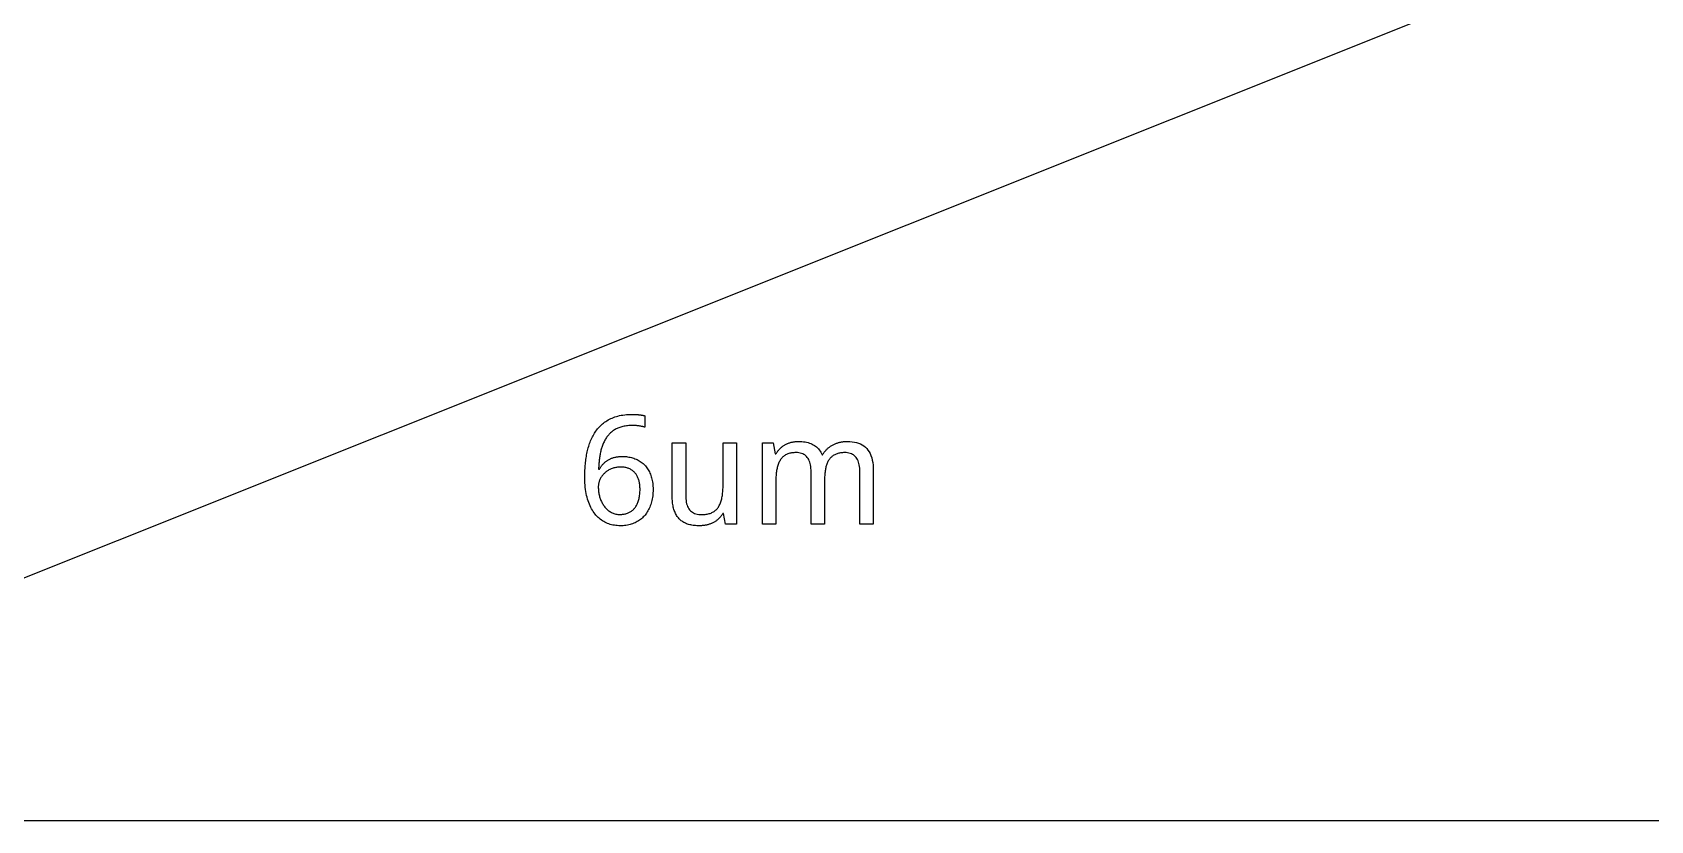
# Model space of a CAD drawing. Extents: x 0 to 762, y 0 to 762.
# Drawn here: x 393.9 to 511.1, y 0 to 57.1 of the extents above; entities that cross this region are included whole.
import ezdxf

# ---------------------------------------------------------------- set-up
doc = ezdxf.new("R2010")
doc.units = 0
doc.layers.get('0').update_dxf_attribs({"linetype": 'CONTINUOUS'})

msp = doc.modelspace()

# ---------------------------------------------------------------- linework, layer by layer
at = {"color": 7}
msp.add_lwpolyline([(0, 0), (761.986, 0), (761.986, 761.986), (0, 761.986), (0, 0)], close=True, dxfattribs=at)
at = {"color": 0}
for points in [[(380.993, 12.6998), (495.442, 58.4189), (266.546, 58.4189), (380.993, 12.6998)], [(433.903, 24.8275), (433.903, 24.9403), (433.906, 25.0529), (433.907, 25.1654), (433.911, 25.2778), (433.917, 25.3901), (433.922, 25.5024), (433.929, 25.6144), (433.938, 25.7264), (433.946, 25.8383), (433.957, 25.9501), (433.969, 26.0613), (433.983, 26.1717), (433.999, 26.2808), (434.017, 26.3892), (434.036, 26.4965), (434.057, 26.6029), (434.079, 26.7085), (434.103, 26.8129), (434.128, 26.9164), (434.156, 27.0189), (434.185, 27.1212), (434.217, 27.2222), (434.251, 27.3215), (434.287, 27.4194), (434.326, 27.5157), (434.367, 27.6106), (434.408, 27.7039), (434.453, 27.7958), (434.499, 27.8861), (434.547, 27.975), (434.599, 28.0619), (434.651, 28.1464), (434.707, 28.2286), (434.767, 28.3085), (434.828, 28.3858), (434.892, 28.461), (434.96, 28.5337), (435.029, 28.604), (435.101, 28.6721), (435.176, 28.7376), (435.254, 28.8018), (435.335, 28.8629), (435.418, 28.9213), (435.506, 28.9765), (435.594, 29.029), (435.688, 29.0786), (435.783, 29.1253), (435.882, 29.169), (435.983, 29.21), (436.089, 29.2479), (436.197, 29.2836), (436.308, 29.3156), (436.425, 29.3438), (436.543, 29.3682), (436.667, 29.3889), (436.793, 29.4058), (436.922, 29.419), (437.057, 29.4283), (437.194, 29.434), (437.335, 29.436), (437.356, 29.436), (437.376, 29.4358), (437.399, 29.4356), (437.419, 29.4351), (437.442, 29.4346), (437.465, 29.434), (437.489, 29.4333), (437.513, 29.4325), (437.536, 29.4317), (437.561, 29.4306), (437.585, 29.4294), (437.61, 29.4281), (437.635, 29.4264), (437.66, 29.4246), (437.685, 29.4225), (437.708, 29.4203), (437.733, 29.4178), (437.758, 29.4151), (437.783, 29.4122), (437.807, 29.4092), (437.833, 29.4068), (437.858, 29.4044), (437.883, 29.4017), (437.908, 29.3987), (437.932, 29.3957), (437.957, 29.3924), (437.981, 29.3889), (438.004, 29.385), (438.026, 29.3811), (438.049, 29.3769), (438.072, 29.3735), (438.096, 29.37), (438.118, 29.3663), (438.139, 29.3622), (438.161, 29.3581), (438.182, 29.3536), (438.201, 29.349), (438.221, 29.3443), (438.24, 29.3392), (438.258, 29.3339), (438.258, 28.5014), (438.221, 28.5139), (438.182, 28.5258), (438.142, 28.5372), (438.1, 28.5478), (438.058, 28.5578), (438.015, 28.5672), (437.972, 28.5758), (437.926, 28.5839), (437.881, 28.5913), (437.835, 28.5981), (437.787, 28.6042), (437.74, 28.6097), (437.693, 28.6146), (437.646, 28.6188), (437.6, 28.6222), (437.553, 28.6251), (437.506, 28.6274), (437.46, 28.629), (437.414, 28.63), (437.367, 28.6303), (437.272, 28.6292), (437.178, 28.6256), (437.088, 28.6197), (436.999, 28.6114), (436.912, 28.6007), (436.828, 28.5878), (436.746, 28.5724), (436.665, 28.5547), (436.589, 28.5346), (436.513, 28.5122), (436.442, 28.4886), (436.371, 28.4632), (436.303, 28.4358), (436.236, 28.4064), (436.172, 28.3751), (436.11, 28.3419), (436.049, 28.3068), (435.99, 28.2699), (435.935, 28.2308), (435.879, 28.1899), (435.826, 28.1472), (435.775, 28.1029), (435.726, 28.0569), (435.678, 28.0094), (435.632, 27.9603), (435.588, 27.9094), (435.546, 27.8571), (435.504, 27.8032), (435.465, 27.7475), (435.428, 27.6904), (435.393, 27.6317), (435.36, 27.5718), (435.328, 27.5106), (435.297, 27.4481), (435.267, 27.3842), (435.239, 27.3192), (435.211, 27.2528), (435.186, 27.185), (435.161, 27.1161), (435.138, 27.0458), (435.117, 26.9756), (435.096, 26.9043), (435.076, 26.8321), (435.057, 26.7588), (435.04, 26.6846), (435.024, 26.6094), (435.01, 26.5333), (434.996, 26.4564), (434.983, 26.3782), (434.972, 26.2993), (434.961, 26.2194), (434.951, 26.139), (434.943, 26.0579), (434.935, 25.9761), (434.928, 25.8937), (434.921, 25.8107), (434.915, 25.7269), (434.91, 25.6426), (434.906, 25.5578), (434.901, 25.4721), (434.967, 25.4721), (434.987, 25.5106), (435.011, 25.5483), (435.035, 25.5857), (435.06, 25.6225), (435.085, 25.6588), (435.111, 25.6944), (435.138, 25.7297), (435.165, 25.7643), (435.194, 25.7983), (435.224, 25.8319), (435.256, 25.8658), (435.289, 25.8986), (435.322, 25.9303), (435.357, 25.9608), (435.392, 25.9904), (435.428, 26.0189), (435.465, 26.0462), (435.504, 26.0726), (435.543, 26.0978), (435.583, 26.1221), (435.625, 26.1461), (435.668, 26.1693), (435.711, 26.1913), (435.756, 26.2122), (435.8, 26.2321), (435.846, 26.251), (435.893, 26.2686), (435.942, 26.2853), (435.99, 26.3008), (436.04, 26.3154), (436.093, 26.3286), (436.146, 26.3406), (436.2, 26.351), (436.256, 26.36), (436.313, 26.3678), (436.371, 26.374), (436.431, 26.3789), (436.49, 26.3824), (436.553, 26.3844), (436.615, 26.3851), (436.717, 26.3836), (436.815, 26.3788), (436.912, 26.3707), (437.008, 26.3594), (437.101, 26.3449), (437.193, 26.3272), (437.282, 26.3063), (437.369, 26.2821), (437.456, 26.2547), (437.539, 26.224), (437.621, 26.1914), (437.7, 26.1557), (437.776, 26.1171), (437.85, 26.0754), (437.922, 26.0307), (437.99, 25.9831), (438.057, 25.9324), (438.122, 25.8786), (438.183, 25.8219), (438.243, 25.7622), (438.3, 25.6994), (438.353, 25.6342), (438.404, 25.5658), (438.453, 25.4949), (438.499, 25.4211), (438.542, 25.3444), (438.583, 25.2651), (438.621, 25.1829), (438.656, 25.0979), (438.689, 25.0101), (438.719, 24.9208), (438.746, 24.8289), (438.771, 24.7343), (438.792, 24.6372), (438.81, 24.5375), (438.824, 24.4353), (438.835, 24.3304), (438.843, 24.2229), (438.849, 24.1131), (438.85, 24.0004), (438.847, 23.8792), (438.843, 23.7604), (438.835, 23.6442), (438.824, 23.5303), (438.808, 23.419), (438.79, 23.3101), (438.768, 23.2038), (438.743, 23.0997), (438.715, 22.9983), (438.683, 22.8993), (438.649, 22.8031), (438.611, 22.7096), (438.569, 22.6192), (438.526, 22.5315), (438.481, 22.4468), (438.431, 22.365), (438.379, 22.2861), (438.324, 22.2101), (438.265, 22.1371), (438.206, 22.0668), (438.142, 22.0007), (438.075, 21.9378), (438.007, 21.8778), (437.935, 21.8211), (437.861, 21.7674), (437.785, 21.7168), (437.706, 21.6694), (437.624, 21.6251), (437.54, 21.5839), (437.453, 21.5458), (437.364, 21.5111), (437.272, 21.4801), (437.179, 21.4526), (437.083, 21.429), (436.986, 21.4089), (436.886, 21.3924), (436.783, 21.3797), (436.679, 21.3706), (436.574, 21.365), (436.465, 21.3632), (436.358, 21.3653), (436.253, 21.3715), (436.149, 21.3821), (436.046, 21.3968), (435.944, 21.4156), (435.843, 21.4386), (435.744, 21.4658), (435.647, 21.4972), (435.55, 21.5329), (435.456, 21.5726), (435.362, 21.6168), (435.274, 21.6653), (435.186, 21.7182), (435.101, 21.7756), (435.018, 21.8372), (434.939, 21.9033), (434.861, 21.9739), (434.786, 22.0488), (434.714, 22.1281), (434.644, 22.2118), (434.576, 22.3), (434.513, 22.3925), (434.451, 22.4894), (434.392, 22.5908), (434.336, 22.6967), (434.283, 22.8068), (434.233, 22.9214), (434.186, 23.0403), (434.143, 23.1638), (434.101, 23.2914), (434.064, 23.4238), (434.031, 23.5608), (434, 23.7026), (433.975, 23.8492), (433.953, 24.0004), (433.935, 24.1564), (433.921, 24.3171), (433.911, 24.4825), (433.904, 24.6526), (433.903, 24.8276), (433.903, 24.8275)], [(444.108, 21.4706), (443.963, 22.2601), (443.91, 22.2601), (443.882, 22.2146), (443.853, 22.1701), (443.824, 22.1269), (443.793, 22.0849), (443.761, 22.0439), (443.729, 22.0042), (443.694, 21.9658), (443.66, 21.9285), (443.624, 21.8922), (443.588, 21.8574), (443.55, 21.8246), (443.513, 21.7929), (443.474, 21.7622), (443.435, 21.7326), (443.394, 21.7042), (443.354, 21.6768), (443.313, 21.6506), (443.271, 21.6253), (443.228, 21.6011), (443.185, 21.5781), (443.14, 21.5571), (443.094, 21.5372), (443.05, 21.5183), (443.004, 21.5007), (442.957, 21.484), (442.91, 21.4685), (442.862, 21.4539), (442.814, 21.4404), (442.765, 21.4282), (442.717, 21.4169), (442.667, 21.4067), (442.618, 21.3975), (442.568, 21.3894), (442.518, 21.3825), (442.467, 21.3765), (442.417, 21.3718), (442.365, 21.3681), (442.314, 21.3653), (442.264, 21.3637), (442.213, 21.3632), (442.115, 21.3644), (442.021, 21.3681), (441.929, 21.3743), (441.84, 21.3829), (441.753, 21.394), (441.668, 21.4076), (441.586, 21.4236), (441.506, 21.4422), (441.428, 21.4632), (441.353, 21.4867), (441.279, 21.5128), (441.21, 21.5417), (441.142, 21.5735), (441.076, 21.6079), (441.013, 21.6451), (440.953, 21.6853), (440.894, 21.7281), (440.839, 21.7737), (440.786, 21.8222), (440.735, 21.8735), (440.686, 21.9275), (440.64, 21.9844), (440.597, 22.0444), (440.556, 22.1071), (440.517, 22.1729), (440.481, 22.2414), (440.447, 22.3129), (440.415, 22.3874), (440.386, 22.4646), (440.358, 22.5449), (440.335, 22.6279), (440.314, 22.7143), (440.296, 22.8038), (440.279, 22.8963), (440.267, 22.9919), (440.256, 23.0907), (440.246, 23.1926), (440.24, 23.2976), (440.236, 23.4057), (440.235, 23.5169), (440.235, 27.3681), (441.213, 27.3681), (441.213, 23.5707), (441.215, 23.4346), (441.224, 23.3053), (441.239, 23.1832), (441.258, 23.0679), (441.283, 22.9597), (441.315, 22.8585), (441.353, 22.7642), (441.394, 22.6769), (441.443, 22.5967), (441.497, 22.5233), (441.557, 22.4569), (441.624, 22.3976), (441.696, 22.3453), (441.775, 22.2999), (441.86, 22.2615), (441.951, 22.23), (442.049, 22.2056), (442.153, 22.1882), (442.263, 22.1776), (442.378, 22.1742), (442.464, 22.1756), (442.547, 22.1799), (442.626, 22.1868), (442.704, 22.1965), (442.779, 22.209), (442.85, 22.2244), (442.919, 22.2426), (442.985, 22.2636), (443.049, 22.2874), (443.108, 22.3139), (443.167, 22.3431), (443.222, 22.3749), (443.275, 22.4092), (443.326, 22.4463), (443.375, 22.4857), (443.421, 22.5278), (443.464, 22.5725), (443.506, 22.6199), (443.544, 22.6696), (443.582, 22.7221), (443.617, 22.7781), (443.65, 22.8365), (443.682, 22.8975), (443.71, 22.961), (443.737, 23.0268), (443.763, 23.0953), (443.785, 23.1661), (443.806, 23.2393), (443.824, 23.3151), (443.839, 23.3935), (443.854, 23.4742), (443.868, 23.5571), (443.881, 23.6425), (443.89, 23.7303), (443.9, 23.8204), (443.907, 23.9129), (443.912, 24.0078), (443.917, 24.105), (443.919, 24.2046), (443.919, 24.3065), (443.919, 27.3681), (444.897, 27.3681), (444.897, 21.4706), (444.108, 21.4706)], [(453.829, 21.4706), (453.829, 25.2679), (453.826, 25.404), (453.819, 25.5332), (453.806, 25.6556), (453.786, 25.7707), (453.763, 25.8789), (453.733, 25.9801), (453.699, 26.0744), (453.658, 26.1617), (453.612, 26.2419), (453.561, 26.3153), (453.504, 26.3817), (453.442, 26.441), (453.374, 26.4933), (453.299, 26.5388), (453.218, 26.5771), (453.132, 26.6086), (453.04, 26.6331), (452.942, 26.6504), (452.839, 26.661), (452.728, 26.6644), (452.651, 26.6632), (452.576, 26.6593), (452.504, 26.6528), (452.433, 26.6439), (452.365, 26.6322), (452.3, 26.6181), (452.237, 26.6013), (452.176, 26.5819), (452.118, 26.56), (452.063, 26.5356), (452.008, 26.5096), (451.957, 26.4811), (451.907, 26.4503), (451.858, 26.4169), (451.813, 26.3811), (451.768, 26.3428), (451.726, 26.3021), (451.686, 26.2588), (451.647, 26.2131), (451.611, 26.165), (451.578, 26.1153), (451.546, 26.0633), (451.517, 26.0088), (451.489, 25.9518), (451.463, 25.8924), (451.438, 25.8304), (451.415, 25.766), (451.394, 25.6992), (451.376, 25.6297), (451.358, 25.5581), (451.343, 25.4849), (451.331, 25.4094), (451.318, 25.3319), (451.307, 25.2521), (451.299, 25.1699), (451.292, 25.0856), (451.286, 24.9989), (451.282, 24.91), (451.279, 24.8189), (451.278, 24.7254), (451.278, 21.4706), (450.296, 21.4706), (450.296, 25.2679), (450.293, 25.404), (450.285, 25.5332), (450.271, 25.6556), (450.253, 25.7707), (450.228, 25.8789), (450.199, 25.9801), (450.164, 26.0744), (450.124, 26.1617), (450.078, 26.2419), (450.026, 26.3153), (449.971, 26.3817), (449.91, 26.441), (449.842, 26.4933), (449.768, 26.5388), (449.689, 26.5771), (449.603, 26.6086), (449.511, 26.6331), (449.414, 26.6504), (449.31, 26.661), (449.2, 26.6644), (449.118, 26.6631), (449.04, 26.6589), (448.964, 26.6518), (448.89, 26.6421), (448.819, 26.6294), (448.751, 26.6142), (448.686, 26.596), (448.624, 26.575), (448.564, 26.5514), (448.507, 26.5249), (448.451, 26.4956), (448.4, 26.4636), (448.349, 26.4289), (448.3, 26.3917), (448.254, 26.3515), (448.21, 26.3089), (448.168, 26.2635), (448.129, 26.2154), (448.092, 26.1647), (448.056, 26.1113), (448.024, 26.0551), (447.993, 25.9967), (447.964, 25.9357), (447.938, 25.8722), (447.912, 25.8064), (447.889, 25.7381), (447.867, 25.6672), (447.847, 25.5939), (447.831, 25.5181), (447.814, 25.4399), (447.8, 25.3592), (447.789, 25.2761), (447.778, 25.1907), (447.769, 25.1029), (447.761, 25.0128), (447.756, 24.9203), (447.75, 24.8254), (447.747, 24.7282), (447.744, 24.6288), (447.744, 24.5268), (447.744, 21.4706), (446.767, 21.4706), (446.767, 27.3681), (447.561, 27.3681), (447.701, 26.5732), (447.754, 26.5732), (447.781, 26.6186), (447.808, 26.6629), (447.836, 26.7058), (447.865, 26.7475), (447.896, 26.7879), (447.926, 26.8271), (447.958, 26.8649), (447.992, 26.9014), (448.026, 26.9367), (448.061, 26.9706), (448.097, 27.0043), (448.133, 27.0369), (448.171, 27.0685), (448.208, 27.0986), (448.246, 27.1278), (448.285, 27.1556), (448.325, 27.1822), (448.365, 27.2078), (448.406, 27.2321), (448.447, 27.2553), (448.49, 27.2772), (448.535, 27.2981), (448.579, 27.3176), (448.624, 27.3361), (448.668, 27.3533), (448.714, 27.3693), (448.758, 27.3842), (448.806, 27.3979), (448.851, 27.4104), (448.899, 27.4218), (448.947, 27.4319), (448.996, 27.4411), (449.044, 27.4492), (449.093, 27.4561), (449.142, 27.4621), (449.19, 27.4668), (449.24, 27.4707), (449.289, 27.4733), (449.339, 27.475), (449.388, 27.4754), (449.514, 27.4731), (449.636, 27.466), (449.754, 27.4542), (449.868, 27.4376), (449.978, 27.4164), (450.082, 27.3904), (450.182, 27.3596), (450.278, 27.3242), (450.369, 27.284), (450.457, 27.2392), (450.54, 27.1892), (450.619, 27.1339), (450.694, 27.0732), (450.764, 27.0071), (450.829, 26.9357), (450.89, 26.8589), (450.947, 26.7767), (451, 26.6892), (451.047, 26.5963), (451.09, 26.4979), (451.133, 26.4979), (451.161, 26.5476), (451.192, 26.5961), (451.222, 26.6431), (451.254, 26.6887), (451.286, 26.7329), (451.321, 26.7757), (451.356, 26.8171), (451.392, 26.8571), (451.428, 26.8958), (451.467, 26.9331), (451.507, 26.9689), (451.547, 27.0035), (451.589, 27.0367), (451.631, 27.0687), (451.674, 27.0994), (451.717, 27.1289), (451.76, 27.1571), (451.804, 27.1839), (451.85, 27.2094), (451.896, 27.2337), (451.943, 27.2578), (451.992, 27.2806), (452.04, 27.3021), (452.089, 27.3222), (452.138, 27.3412), (452.188, 27.3587), (452.237, 27.3751), (452.287, 27.3901), (452.339, 27.4039), (452.39, 27.4164), (452.442, 27.4276), (452.493, 27.4376), (452.546, 27.4465), (452.599, 27.4542), (452.65, 27.4607), (452.703, 27.466), (452.757, 27.4701), (452.81, 27.4731), (452.862, 27.4749), (452.917, 27.4754), (453.1, 27.4703), (453.274, 27.4549), (453.439, 27.429), (453.593, 27.3929), (453.74, 27.3465), (453.876, 27.2899), (454.003, 27.2228), (454.121, 27.1454), (454.231, 27.0578), (454.329, 26.9599), (454.419, 26.8517), (454.501, 26.731), (454.572, 26.5981), (454.635, 26.4528), (454.688, 26.2951), (454.731, 26.1251), (454.764, 25.9428), (454.787, 25.7481), (454.803, 25.5411), (454.807, 25.3217), (454.807, 21.4706), (453.829, 21.4706)], [(436.454, 22.185), (436.518, 22.186), (436.581, 22.1893), (436.642, 22.1946), (436.703, 22.2021), (436.761, 22.2118), (436.819, 22.2236), (436.876, 22.2376), (436.932, 22.2538), (436.986, 22.2719), (437.039, 22.2924), (437.093, 22.316), (437.144, 22.3418), (437.194, 22.3697), (437.242, 22.3999), (437.289, 22.4321), (437.335, 22.4664), (437.379, 22.5029), (437.421, 22.5415), (437.463, 22.5824), (437.501, 22.6254), (437.539, 22.6717), (437.575, 22.7201), (437.61, 22.7708), (437.642, 22.8239), (437.672, 22.8792), (437.7, 22.9367), (437.728, 22.9965), (437.753, 23.0585), (437.775, 23.1228), (437.797, 23.1893), (437.817, 23.2593), (437.836, 23.3318), (437.851, 23.4067), (437.865, 23.4842), (437.878, 23.564), (437.888, 23.6464), (437.894, 23.7311), (437.9, 23.8185), (437.903, 23.9082), (437.904, 24.0004), (437.903, 24.0747), (437.9, 24.1475), (437.896, 24.2188), (437.89, 24.2882), (437.882, 24.3563), (437.871, 24.4225), (437.86, 24.4872), (437.846, 24.5504), (437.831, 24.6118), (437.813, 24.6718), (437.794, 24.731), (437.775, 24.7885), (437.753, 24.844), (437.729, 24.8978), (437.704, 24.9497), (437.676, 24.9999), (437.647, 25.0481), (437.617, 25.0946), (437.585, 25.1392), (437.55, 25.1821), (437.514, 25.2229), (437.475, 25.2619), (437.435, 25.299), (437.393, 25.334), (437.35, 25.3674), (437.304, 25.3986), (437.257, 25.4279), (437.208, 25.4553), (437.157, 25.4807), (437.104, 25.5043), (437.05, 25.5257), (436.994, 25.5449), (436.938, 25.5618), (436.879, 25.5764), (436.818, 25.5889), (436.756, 25.599), (436.69, 25.6069), (436.625, 25.6126), (436.557, 25.616), (436.486, 25.6171), (436.415, 25.6158), (436.344, 25.6119), (436.275, 25.6054), (436.208, 25.5965), (436.142, 25.5849), (436.075, 25.5707), (436.011, 25.5539), (435.949, 25.5346), (435.886, 25.5126), (435.825, 25.4882), (435.768, 25.4626), (435.711, 25.4356), (435.656, 25.4068), (435.603, 25.3765), (435.551, 25.3444), (435.501, 25.311), (435.454, 25.2757), (435.408, 25.2389), (435.364, 25.2006), (435.321, 25.1606), (435.279, 25.1201), (435.24, 25.0786), (435.203, 25.036), (435.168, 24.9921), (435.135, 24.9471), (435.103, 24.9008), (435.072, 24.8533), (435.044, 24.8047), (435.018, 24.755), (434.993, 24.704), (434.972, 24.6524), (434.953, 24.6008), (434.936, 24.5493), (434.921, 24.4978), (434.908, 24.4463), (434.899, 24.3946), (434.89, 24.3431), (434.885, 24.2915), (434.882, 24.2399), (434.881, 24.1883), (434.882, 24.1164), (434.885, 24.0444), (434.889, 23.9725), (434.896, 23.9004), (434.904, 23.8285), (434.915, 23.7565), (434.928, 23.6846), (434.942, 23.6126), (434.958, 23.5406), (434.976, 23.4686), (434.999, 23.3985), (435.021, 23.3296), (435.046, 23.2622), (435.074, 23.1963), (435.101, 23.1317), (435.132, 23.0683), (435.165, 23.0065), (435.199, 22.9461), (435.235, 22.8871), (435.272, 22.8294), (435.313, 22.7736), (435.356, 22.7197), (435.4, 22.6679), (435.447, 22.6181), (435.496, 22.5703), (435.546, 22.5246), (435.599, 22.481), (435.653, 22.4393), (435.708, 22.3997), (435.767, 22.3622), (435.826, 22.3285), (435.889, 22.2983), (435.953, 22.2718), (436.018, 22.2488), (436.086, 22.2293), (436.156, 22.2133), (436.228, 22.2008), (436.301, 22.1919), (436.376, 22.1867), (436.454, 22.185)]]:
    msp.add_lwpolyline(points, close=True, dxfattribs=at)

doc.saveas('drawing.dxf')
